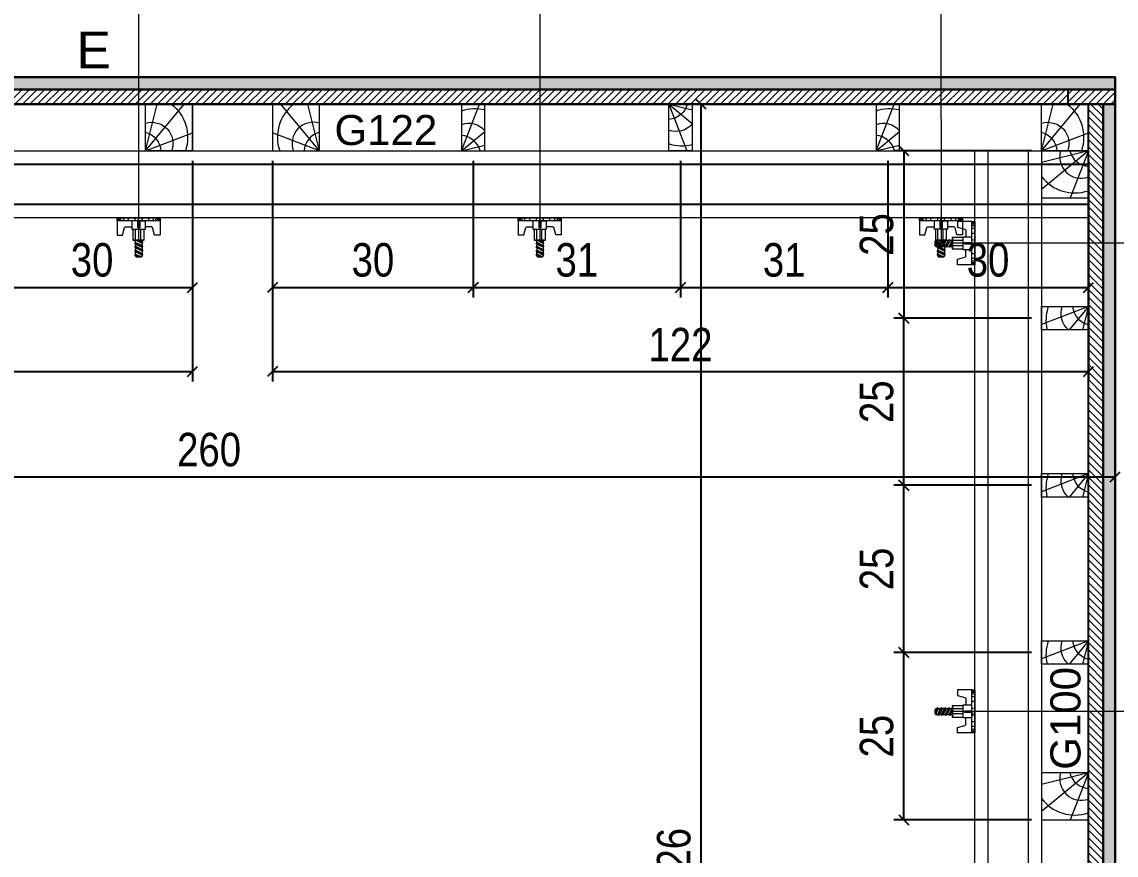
# Model space of a CAD drawing. Extents: x 2949 to 9203, y -16089 to 12527.
# Drawn here: x 6605.4 to 6932.7, y -6340.7 to -6091.6 of the extents above; entities that cross this region are included whole.
import ezdxf
from ezdxf.enums import TextEntityAlignment as Align

# ---------------------------------------------------------------- set-up
doc = ezdxf.new("R2010")
doc.units = 0
for name, color, linetype, lineweight in [('CONCRETO', 251, 'Continuous', 25), ('Hachura', 251, 'Continuous', 9), ('Madeira', 126, 'Continuous', 18), ('Perfil Metálico', 224, 'Continuous', 18), ('Texto Seção', 7, 'Continuous', 15)]:
    doc.layers.add(name, color=color, linetype=linetype, lineweight=lineweight)
for name, color, linetype in [('COTA', 241, 'Continuous'), ('MEIO_PONT', 93, 'Continuous'), ('Painéis', 200, 'Continuous'), ('SARRAFO', 251, 'Continuous'), ('TEXTO_GERAL', 7, 'Continuous')]:
    doc.layers.add(name, color=color, linetype=linetype)
doc.styles.add('ARIAL', font='arial.ttf')
doc.styles.add('COTA TECNICA 2X', font='techl___.ttf', dxfattribs={"height": 10})
doc.styles.add('SANSSERIF', font='sas_____.pfb')
doc.dimstyles.new('SECAO PILAR', dxfattribs={"dimtxt": 10, "dimasz": 3, "dimexe": 3, "dimexo": 3, "dimgap": 3, "dimtad": 1, "dimdec": 1, "dimlfac": 0.5, "dimzin": 12, "dimdsep": 46, "dimtxsty": 'COTA TECNICA 2X', "dimblk1": 'OBLIQUE', "dimblk2": 'OBLIQUE', "dimsah": 1, "dimcen": 0.9, "dimclrd": 256, "dimclre": 256, "dimclrt": 256, "dimadec": 1, "dimazin": 3, "dimtfac": 1, "dimtdec": 1, "dimtmove": 0, "dimatfit": 3, "dimfxl": 1, "dimtolj": 1, "dimtzin": 12, "dimarcsym": 0})

# ---------------------------------------------------------------- blocks, each defined once
blk = doc.blocks.new('_Oblique')
at = {"color": 0, "linetype": 'ByBlock', "lineweight": -2}
blk.add_line((-0.5, -0.5), (0.5, 0.5), dxfattribs=at)
blk = doc.blocks.new('*D2477')
at = {"layer": 'COTA', "lineweight": -2, "transparency": 16777216}
for p, q in [((6412.4, -6119.16), (6412.4, -6230.65)), ((6932.4, -6119.16), (6932.4, -6230.65)), ((6412.4, -6227.65), (6932.4, -6227.65))]:
    blk.add_line(p, q, dxfattribs=at)
at = {"layer": 'Defpoints', "color": 0, "transparency": 16777216}
for p in [(6412.4, -6116.16), (6932.4, -6116.16), (6932.4, -6227.65)]:
    blk.add_point(p, dxfattribs=at)
at = {"layer": 'COTA', "lineweight": -2, "transparency": 16777216, "xscale": 3, "yscale": 3, "zscale": 3, "rotation": 180}
blk.add_blockref('_Oblique', (6412.4, -6227.65), dxfattribs=at)
at = {"layer": 'COTA', "lineweight": -2, "transparency": 16777216, "xscale": 3, "yscale": 3, "zscale": 3}
blk.add_blockref('_Oblique', (6932.4, -6227.65), dxfattribs=at)
at = {"layer": 'COTA', "transparency": 16777216, "insert": (6661.4, -6219.54), "char_height": 10, "attachment_point": 5, "style": 'COTA TECNICA 2X'}
blk.add_mtext('\\A1;260', dxfattribs=at)
blk = doc.blocks.new('*D2479')
at = {"layer": 'COTA', "lineweight": -2, "transparency": 16777216}
for p, q in [((6929.4, -6116.16), (6805.53, -6116.16)), ((6808.53, -6116.16), (6808.53, -6568.16)), ((6929.4, -6568.16), (6805.53, -6568.16))]:
    blk.add_line(p, q, dxfattribs=at)
at = {"layer": 'Defpoints', "color": 0, "transparency": 16777216}
for p in [(6932.4, -6116.16), (6808.53, -6568.16), (6932.4, -6568.16)]:
    blk.add_point(p, dxfattribs=at)
at = {"layer": 'COTA', "lineweight": -2, "transparency": 16777216, "xscale": 3, "yscale": 3, "zscale": 3}
for p, rotation in [((6808.53, -6116.16), 90), ((6808.53, -6568.16), 270)]:
    blk.add_blockref('_Oblique', p, dxfattribs=dict(at, rotation=rotation))
at = {"layer": 'COTA', "transparency": 16777216, "insert": (6800.43, -6342.16), "char_height": 10, "attachment_point": 5, "rotation": 90, "style": 'COTA TECNICA 2X'}
blk.add_mtext('\\A1;226', dxfattribs=at)
blk = doc.blocks.new('PONTALETE')
at = {"layer": 'Madeira'}
for q in [(2.71, 7), (7, 5.76), (7, 1.74)]:
    blk.add_line((0, 0), q, dxfattribs=at)
blk.add_lwpolyline([(0, 0), (7, 0), (7, 7), (0, 7)], close=True, dxfattribs=at)
for centre, radius, start, end in [((2.04, 0.06), 6.23, 37.2818, 109.0913), ((1.09, 0.9), 3.19, 343.603, 109.9847), ((-0.21, -0.78), 3.09, 14.6322, 86.0383)]:
    blk.add_arc(centre, radius, start, end, dxfattribs=at)
blk = doc.blocks.new('MEIO PONTALETE')
at = {"layer": 'Madeira'}
for q in [(2.71, 7), (3.5, 2.88), (3.5, 0.87)]:
    blk.add_line((0, 0), q, dxfattribs=at)
blk.add_lwpolyline([(0, 0), (3.5, 0), (3.5, 7), (0, 7)], close=True, dxfattribs=at)
for centre, radius, start, end in [((2.04, 0.06), 6.23, 76.4499, 109.0913), ((1.09, 0.9), 3.19, 40.9063, 109.9847), ((-0.21, -0.78), 3.09, 14.6322, 86.0383)]:
    blk.add_arc(centre, radius, start, end, dxfattribs=at)
blk = doc.blocks.new('*D2454')
at = {"layer": 'COTA', "lineweight": -2, "transparency": 16777216}
for p, q in [((6596.4, -6133.16), (6596.4, -6174.03)), ((6656.4, -6133.16), (6656.4, -6174.03)), ((6596.4, -6171.03), (6656.4, -6171.03))]:
    blk.add_line(p, q, dxfattribs=at)
at = {"layer": 'Defpoints', "color": 0, "transparency": 16777216}
for p in [(6596.4, -6130.16), (6656.4, -6130.16), (6656.4, -6171.03)]:
    blk.add_point(p, dxfattribs=at)
at = {"layer": 'COTA', "lineweight": -2, "transparency": 16777216, "xscale": 3, "yscale": 3, "zscale": 3, "rotation": 180}
blk.add_blockref('_Oblique', (6596.4, -6171.03), dxfattribs=at)
at = {"layer": 'COTA', "lineweight": -2, "transparency": 16777216, "xscale": 3, "yscale": 3, "zscale": 3}
blk.add_blockref('_Oblique', (6656.4, -6171.03), dxfattribs=at)
at = {"layer": 'COTA', "transparency": 16777216, "insert": (6626.4, -6162.81), "char_height": 10, "attachment_point": 5, "style": 'COTA TECNICA 2X'}
blk.add_mtext('\\A1;30', dxfattribs=at)
blk = doc.blocks.new('*D2455')
at = {"layer": 'COTA', "lineweight": -2, "transparency": 16777216}
for p, q in [((6412.4, -6133.16), (6412.4, -6199.15)), ((6656.4, -6133.16), (6656.4, -6199.15)), ((6412.4, -6196.15), (6656.4, -6196.15))]:
    blk.add_line(p, q, dxfattribs=at)
at = {"layer": 'Defpoints', "color": 0, "transparency": 16777216}
for p in [(6412.4, -6130.16), (6656.4, -6130.16), (6656.4, -6196.15)]:
    blk.add_point(p, dxfattribs=at)
at = {"layer": 'COTA', "lineweight": -2, "transparency": 16777216, "xscale": 3, "yscale": 3, "zscale": 3, "rotation": 180}
blk.add_blockref('_Oblique', (6412.4, -6196.15), dxfattribs=at)
at = {"layer": 'COTA', "lineweight": -2, "transparency": 16777216, "xscale": 3, "yscale": 3, "zscale": 3}
blk.add_blockref('_Oblique', (6656.4, -6196.15), dxfattribs=at)
at = {"layer": 'COTA', "transparency": 16777216, "insert": (6534.4, -6188.09), "char_height": 10, "attachment_point": 5, "style": 'COTA TECNICA 2X'}
blk.add_mtext('\\A1;122', dxfattribs=at)
blk = doc.blocks.new('*D2416')
at = {"layer": 'COTA', "lineweight": -2, "transparency": 16777216}
for p, q in [((6680.4, -6133.16), (6680.4, -6174.03)), ((6740.4, -6133.16), (6740.4, -6174.03)), ((6680.4, -6171.03), (6740.4, -6171.03))]:
    blk.add_line(p, q, dxfattribs=at)
at = {"layer": 'Defpoints', "color": 0, "transparency": 16777216}
for p in [(6680.4, -6130.16), (6740.4, -6130.16), (6740.4, -6171.03)]:
    blk.add_point(p, dxfattribs=at)
at = {"layer": 'COTA', "lineweight": -2, "transparency": 16777216, "xscale": 3, "yscale": 3, "zscale": 3, "rotation": 180}
blk.add_blockref('_Oblique', (6680.4, -6171.03), dxfattribs=at)
at = {"layer": 'COTA', "lineweight": -2, "transparency": 16777216, "xscale": 3, "yscale": 3, "zscale": 3}
blk.add_blockref('_Oblique', (6740.4, -6171.03), dxfattribs=at)
at = {"layer": 'COTA', "transparency": 16777216, "insert": (6710.4, -6162.81), "char_height": 10, "attachment_point": 5, "style": 'COTA TECNICA 2X'}
blk.add_mtext('\\A1;30', dxfattribs=at)
blk = doc.blocks.new('*D2417')
at = {"layer": 'COTA', "lineweight": -2, "transparency": 16777216}
for p, q in [((6740.4, -6133.16), (6740.4, -6174.03)), ((6802.4, -6133.16), (6802.4, -6174.03)), ((6740.4, -6171.03), (6802.4, -6171.03))]:
    blk.add_line(p, q, dxfattribs=at)
at = {"layer": 'Defpoints', "color": 0, "transparency": 16777216}
for p in [(6740.4, -6130.16), (6802.4, -6130.16), (6802.4, -6171.03)]:
    blk.add_point(p, dxfattribs=at)
at = {"layer": 'COTA', "lineweight": -2, "transparency": 16777216, "xscale": 3, "yscale": 3, "zscale": 3, "rotation": 180}
blk.add_blockref('_Oblique', (6740.4, -6171.03), dxfattribs=at)
at = {"layer": 'COTA', "lineweight": -2, "transparency": 16777216, "xscale": 3, "yscale": 3, "zscale": 3}
blk.add_blockref('_Oblique', (6802.4, -6171.03), dxfattribs=at)
at = {"layer": 'COTA', "transparency": 16777216, "insert": (6771.4, -6162.81), "char_height": 10, "attachment_point": 5, "style": 'COTA TECNICA 2X'}
blk.add_mtext('\\A1;31', dxfattribs=at)
blk = doc.blocks.new('*D2418')
at = {"layer": 'COTA', "lineweight": -2, "transparency": 16777216}
for p, q in [((6802.4, -6133.16), (6802.4, -6174.03)), ((6864.4, -6133.16), (6864.4, -6174.03)), ((6802.4, -6171.03), (6864.4, -6171.03))]:
    blk.add_line(p, q, dxfattribs=at)
at = {"layer": 'Defpoints', "color": 0, "transparency": 16777216}
for p in [(6802.4, -6130.16), (6864.4, -6130.16), (6864.4, -6171.03)]:
    blk.add_point(p, dxfattribs=at)
at = {"layer": 'COTA', "lineweight": -2, "transparency": 16777216, "xscale": 3, "yscale": 3, "zscale": 3, "rotation": 180}
blk.add_blockref('_Oblique', (6802.4, -6171.03), dxfattribs=at)
at = {"layer": 'COTA', "lineweight": -2, "transparency": 16777216, "xscale": 3, "yscale": 3, "zscale": 3}
blk.add_blockref('_Oblique', (6864.4, -6171.03), dxfattribs=at)
at = {"layer": 'COTA', "transparency": 16777216, "insert": (6833.4, -6162.81), "char_height": 10, "attachment_point": 5, "style": 'COTA TECNICA 2X'}
blk.add_mtext('\\A1;31', dxfattribs=at)
blk = doc.blocks.new('*D2419')
at = {"layer": 'COTA', "lineweight": -2, "transparency": 16777216}
for p, q in [((6864.4, -6133.16), (6864.4, -6174.03)), ((6924.4, -6133.16), (6924.4, -6174.03)), ((6864.4, -6171.03), (6924.4, -6171.03))]:
    blk.add_line(p, q, dxfattribs=at)
at = {"layer": 'Defpoints', "color": 0, "transparency": 16777216}
for p in [(6864.4, -6130.16), (6924.4, -6130.16), (6924.4, -6171.03)]:
    blk.add_point(p, dxfattribs=at)
at = {"layer": 'COTA', "lineweight": -2, "transparency": 16777216, "xscale": 3, "yscale": 3, "zscale": 3, "rotation": 180}
blk.add_blockref('_Oblique', (6864.4, -6171.03), dxfattribs=at)
at = {"layer": 'COTA', "lineweight": -2, "transparency": 16777216, "xscale": 3, "yscale": 3, "zscale": 3}
blk.add_blockref('_Oblique', (6924.4, -6171.03), dxfattribs=at)
at = {"layer": 'COTA', "transparency": 16777216, "insert": (6894.4, -6162.81), "char_height": 10, "attachment_point": 5, "style": 'COTA TECNICA 2X'}
blk.add_mtext('\\A1;30', dxfattribs=at)
blk = doc.blocks.new('*D2420')
at = {"layer": 'COTA', "lineweight": -2, "transparency": 16777216}
for p, q in [((6680.4, -6133.16), (6680.4, -6199.15)), ((6924.4, -6133.16), (6924.4, -6199.15)), ((6680.4, -6196.15), (6924.4, -6196.15))]:
    blk.add_line(p, q, dxfattribs=at)
at = {"layer": 'Defpoints', "color": 0, "transparency": 16777216}
for p in [(6680.4, -6130.16), (6924.4, -6130.16), (6924.4, -6196.15)]:
    blk.add_point(p, dxfattribs=at)
at = {"layer": 'COTA', "lineweight": -2, "transparency": 16777216, "xscale": 3, "yscale": 3, "zscale": 3, "rotation": 180}
blk.add_blockref('_Oblique', (6680.4, -6196.15), dxfattribs=at)
at = {"layer": 'COTA', "lineweight": -2, "transparency": 16777216, "xscale": 3, "yscale": 3, "zscale": 3}
blk.add_blockref('_Oblique', (6924.4, -6196.15), dxfattribs=at)
at = {"layer": 'COTA', "transparency": 16777216, "insert": (6802.4, -6188.09), "char_height": 10, "attachment_point": 5, "style": 'COTA TECNICA 2X'}
blk.add_mtext('\\A1;122', dxfattribs=at)
blk = doc.blocks.new('*D2460')
at = {"layer": 'COTA', "linetype": 'ByBlock', "lineweight": -2, "transparency": 16777216}
for p, q in [((6907.4, -6280.16), (6866.2, -6280.16)), ((6869.2, -6330.16), (6869.2, -6280.16)), ((6907.4, -6330.16), (6866.2, -6330.16))]:
    blk.add_line(p, q, dxfattribs=at)
at = {"layer": 'Defpoints', "color": 0, "linetype": 'ByBlock', "transparency": 16777216}
for p in [(6869.2, -6280.16), (6910.4, -6280.16), (6910.4, -6330.16)]:
    blk.add_point(p, dxfattribs=at)
at = {"layer": 'COTA', "linetype": 'ByBlock', "lineweight": -2, "transparency": 16777216, "xscale": 3, "yscale": 3, "zscale": 3}
for p, rotation in [((6869.2, -6280.16), 90), ((6869.2, -6330.16), 270)]:
    blk.add_blockref('_Oblique', p, dxfattribs=dict(at, rotation=rotation))
at = {"layer": 'COTA', "linetype": 'ByBlock', "transparency": 16777216, "insert": (6861.09, -6305.16), "char_height": 10, "attachment_point": 5, "rotation": 90, "style": 'COTA TECNICA 2X'}
blk.add_mtext('\\A1;25', dxfattribs=at)
blk = doc.blocks.new('*D2461')
at = {"layer": 'COTA', "linetype": 'ByBlock', "lineweight": -2, "transparency": 16777216}
for p, q in [((6907.4, -6230.16), (6866.2, -6230.16)), ((6869.2, -6280.16), (6869.2, -6230.16)), ((6907.4, -6280.16), (6866.2, -6280.16))]:
    blk.add_line(p, q, dxfattribs=at)
at = {"layer": 'Defpoints', "color": 0, "linetype": 'ByBlock', "transparency": 16777216}
for p in [(6869.2, -6230.16), (6910.4, -6230.16), (6910.4, -6280.16)]:
    blk.add_point(p, dxfattribs=at)
at = {"layer": 'COTA', "linetype": 'ByBlock', "lineweight": -2, "transparency": 16777216, "xscale": 3, "yscale": 3, "zscale": 3}
for p, rotation in [((6869.2, -6230.16), 90), ((6869.2, -6280.16), 270)]:
    blk.add_blockref('_Oblique', p, dxfattribs=dict(at, rotation=rotation))
at = {"layer": 'COTA', "linetype": 'ByBlock', "transparency": 16777216, "insert": (6861.09, -6255.16), "char_height": 10, "attachment_point": 5, "rotation": 90, "style": 'COTA TECNICA 2X'}
blk.add_mtext('\\A1;25', dxfattribs=at)
blk = doc.blocks.new('*D2462')
at = {"layer": 'COTA', "linetype": 'ByBlock', "lineweight": -2, "transparency": 16777216}
for p, q in [((6907.4, -6180.16), (6866.2, -6180.16)), ((6869.2, -6230.16), (6869.2, -6180.16)), ((6907.4, -6230.16), (6866.2, -6230.16))]:
    blk.add_line(p, q, dxfattribs=at)
at = {"layer": 'Defpoints', "color": 0, "linetype": 'ByBlock', "transparency": 16777216}
for p in [(6869.2, -6180.16), (6910.4, -6180.16), (6910.4, -6230.16)]:
    blk.add_point(p, dxfattribs=at)
at = {"layer": 'COTA', "linetype": 'ByBlock', "lineweight": -2, "transparency": 16777216, "xscale": 3, "yscale": 3, "zscale": 3}
for p, rotation in [((6869.2, -6180.16), 90), ((6869.2, -6230.16), 270)]:
    blk.add_blockref('_Oblique', p, dxfattribs=dict(at, rotation=rotation))
at = {"layer": 'COTA', "linetype": 'ByBlock', "transparency": 16777216, "insert": (6861.09, -6205.16), "char_height": 10, "attachment_point": 5, "rotation": 90, "style": 'COTA TECNICA 2X'}
blk.add_mtext('\\A1;25', dxfattribs=at)
blk = doc.blocks.new('*D2463')
at = {"layer": 'COTA', "linetype": 'ByBlock', "lineweight": -2, "transparency": 16777216}
for p, q in [((6907.4, -6130.16), (6866.2, -6130.16)), ((6869.2, -6130.16), (6869.2, -6180.16)), ((6907.4, -6180.16), (6866.2, -6180.16))]:
    blk.add_line(p, q, dxfattribs=at)
at = {"layer": 'Defpoints', "color": 0, "linetype": 'ByBlock', "transparency": 16777216}
for p in [(6910.4, -6130.16), (6869.2, -6180.16), (6910.4, -6180.16)]:
    blk.add_point(p, dxfattribs=at)
at = {"layer": 'COTA', "linetype": 'ByBlock', "lineweight": -2, "transparency": 16777216, "xscale": 3, "yscale": 3, "zscale": 3}
for p, rotation in [((6869.2, -6130.16), 90), ((6869.2, -6180.16), 270)]:
    blk.add_blockref('_Oblique', p, dxfattribs=dict(at, rotation=rotation))
at = {"layer": 'COTA', "linetype": 'ByBlock', "transparency": 16777216, "insert": (6861.09, -6155.16), "char_height": 10, "attachment_point": 5, "rotation": 90, "style": 'COTA TECNICA 2X'}
blk.add_mtext('\\A1;25', dxfattribs=at)
blk = doc.blocks.new('C')
at = {"layer": 'Hachura', "color": 0}
for p, q in [((0, 3.22), (0, -3.22)), ((0.45, 3.22), (0, 3.22)), ((0.46, 3.16), (0, 3.16)), ((0.46, 3.05), (0, 3.05)), ((0.46, 2.88), (0, 2.88)), ((0, 2.75), (0, -1.16)), ((0.46, 2.65), (0, 2.65)), ((0.46, 2.23), (0, 2.23)), ((0.45, -3.23), (0.45, 3.22)), ((0.45, 3.22), (2.58, 3.22)), ((1.35, 1.94), (1.35, 0.96)), ((2.58, 2.39), (1.47, 2.09)), ((2.58, 3.22), (2.58, 2.39)), ((0.46, 1.51), (0, 1.51)), ((0.39, 0.49), (0.17, 0.49)), ((1.74, 0.97), (0.45, 0.97)), ((1.45, 0.1), (0.45, 0.1)), ((1.74, -0.97), (1.74, 0.97)), ((1.74, 0.97), (1.74, 0.84)), ((1.74, 0.97), (1.74, 0.84)), ((1.74, 0.84), (3.35, 0.84)), ((3.35, 0.45), (1.74, 0.45)), ((3.32, 0.84), (3.32, -0.84)), ((3.35, 0.84), (3.35, -0.84)), ((3.68, 0.45), (3.35, 0.45)), ((3.84, -0.52), (3.35, 0.45)), ((3.35, 0.06), (3.67, -0.57)), ((3.68, 0.45), (4.16, -0.52)), ((3.72, 0.5), (4.25, -0.57)), ((4.37, -0.55), (3.83, 0.53)), ((4.15, 0.45), (3.93, 0.45)), ((4.42, -0.52), (3.93, 0.45)), ((4.15, 0.45), (4.26, 0.45)), ((4.26, 0.45), (4.74, -0.52)), ((4.3, 0.5), (4.83, -0.57)), ((4.95, -0.55), (4.41, 0.53)), ((4.51, 0.45), (4.84, 0.45)), ((5, -0.52), (4.51, 0.45)), ((4.84, 0.45), (5.32, -0.52)), ((4.88, 0.5), (5.41, -0.57)), ((5.53, -0.55), (4.99, 0.53)), ((5.58, -0.52), (5.09, 0.45)), ((5.42, 0.45), (5.09, 0.45)), ((5.58, -0.52), (5.09, 0.45)), ((5.42, 0.45), (5.74, -0.19)), ((5.46, 0.5), (5.74, -0.07)), ((5.74, 0.19), (5.57, 0.53)), ((5.74, 0.32), (5.68, 0.45)), ((5.68, 0.45), (5.74, 0.45)), ((5.74, 0.45), (5.9, 0.29)), ((5.74, 0.45), (5.74, -0.52)), ((5.9, -0.36), (5.9, 0.29)), ((0.45, 0), (0, 0)), ((0.46, -1.52), (0, -1.52)), ((0.08, -0.48), (0.29, -0.48)), ((0.29, -0.48), (0.4, -0.48)), ((0.45, 0), (0.45, -0.97)), ((0.45, -0.16), (1.45, -0.16)), ((0.45, -0.65), (0.45, -0.32)), ((0.45, -3.23), (0.45, -0.65)), ((0.45, -0.97), (1.74, -0.97)), ((1.35, -1.94), (1.35, -0.97)), ((3.35, -0.32), (1.74, -0.32)), ((3.35, -0.84), (1.74, -0.84)), ((3.35, -0.07), (3.58, -0.52)), ((3.35, -0.52), (3.58, -0.52)), ((3.84, -0.52), (4.16, -0.52)), ((4.42, -0.52), (4.74, -0.52)), ((4.63, -0.52), (4.74, -0.52)), ((5, -0.52), (5.32, -0.52)), ((5.58, -0.52), (5.74, -0.52)), ((5.74, -0.52), (5.9, -0.36)), ((5.74, -0.52), (5.74, -0.52)), ((0.46, -2.23), (0, -2.23)), ((0.46, -2.65), (0, -2.65)), ((0.46, -2.88), (0, -2.88)), ((0.46, -3.05), (0, -3.05)), ((0.46, -3.16), (0, -3.16)), ((0, -3.22), (2.57, -3.22)), ((2.58, -2.39), (1.47, -2.1)), ((2.58, -3.23), (2.58, -2.39))]:
    blk.add_line(p, q, dxfattribs=at)
for centre, radius, start, end in [((1.52, 1.94), 0.161, 104.7436, 180), ((1.44, -0.03), 0.129, 272.695, 87.305), ((3.81, 0.39), 0.143, 25.5688, 154.4312), ((4.39, 0.39), 0.143, 25.5688, 154.4312), ((4.97, 0.39), 0.143, 25.5688, 154.4312), ((5.55, 0.39), 0.143, 25.5688, 154.4312), ((0.17, -0.37), 0.174, 221.744, 317.8592), ((3.71, -0.4), 0.174, 222.1408, 318.256), ((4.29, -0.4), 0.174, 222.1408, 318.256), ((4.87, -0.4), 0.174, 222.1408, 318.256), ((5.45, -0.4), 0.174, 222.1408, 318.256), ((5.61, -0.4), 0.174, 317.8592, 318.256), ((1.52, -1.94), 0.161, 180, 255.2564)]:
    blk.add_arc(centre, radius, start, end, dxfattribs=at)
blk = doc.blocks.new('*D2469')
at = {"layer": 'COTA', "linetype": 'ByBlock', "lineweight": -2, "transparency": 16777216}
for p, q in [((6880.37, -6013.33), (6880.37, -5975.56)), ((6992.44, -6565.16), (6992.44, -5975.56)), ((6880.37, -5978.56), (6992.44, -5978.56))]:
    blk.add_line(p, q, dxfattribs=at)
at = {"layer": 'Defpoints', "color": 0, "linetype": 'ByBlock', "transparency": 16777216}
for p in [(6992.44, -5978.56), (6880.37, -6016.33), (6992.44, -6568.16)]:
    blk.add_point(p, dxfattribs=at)
at = {"layer": 'COTA', "linetype": 'ByBlock', "lineweight": -2, "transparency": 16777216, "xscale": 3, "yscale": 3, "zscale": 3, "rotation": 180}
blk.add_blockref('_Oblique', (6880.37, -5978.56), dxfattribs=at)
at = {"layer": 'COTA', "linetype": 'ByBlock', "lineweight": -2, "transparency": 16777216, "xscale": 3, "yscale": 3, "zscale": 3}
blk.add_blockref('_Oblique', (6992.44, -5978.56), dxfattribs=at)
at = {"layer": 'COTA', "linetype": 'ByBlock', "transparency": 16777216, "insert": (6936.41, -5970.45), "char_height": 10, "attachment_point": 5, "style": 'COTA TECNICA 2X'}
blk.add_mtext('\\A1;56', dxfattribs=at)

msp = doc.modelspace()

# ---------------------------------------------------------------- hatches: boundary and pattern name
at = {"layer": 'Hachura'}
h = msp.add_hatch(color=256, dxfattribs=at)
h.dxf.hatch_style = 1
h.paths.add_polyline_path([(6412.4, -6108.16), (6932.4, -6108.16), (6932.4, -6111.76), (6412.4, -6111.76)])
h = msp.add_hatch(dxfattribs=at)
h.set_pattern_fill('ANSI31', color=256, scale=0.5, angle=360, style=0)
h.set_pattern_definition([(45, (16816.764, 16779.6472), (-1.12253202, 1.12253202), [])])
h.paths.add_polyline_path([(6412.4, -6111.76), (6412.4, -6116.16), (6932.4, -6116.16), (6932.4, -6111.76)])
h = msp.add_hatch(dxfattribs=at)
h.set_pattern_fill('ANSI31', color=256, scale=0.5, angle=270, style=0)
h.set_pattern_definition([(315, (30512.6204, -15425.1128), (1.12253202, 1.12253202), [])])
h.paths.add_polyline_path([(6928.8, -6116.16), (6924.4, -6116.16), (6924.4, -6568.16), (6928.8, -6568.16)])
h = msp.add_hatch(color=256, dxfattribs=at)
h.dxf.hatch_style = 1
h.paths.add_polyline_path([(6932.4, -6116.16), (6932.4, -6568.16), (6928.8, -6568.16), (6928.8, -6116.16)])

# ---------------------------------------------------------------- linework, layer by layer
at = {"layer": 'CONCRETO', "color": 2}
msp.add_lwpolyline([(6970.4, -6546.16), (6932.4, -6546.16), (6932.4, -6108.16), (6434.4, -6108.16), (6434.4, -6070.16), (6970.4, -6070.16)], close=True, dxfattribs=at)
at = {"layer": 'Hachura'}
for p, q in [((6640.31, -6017.35), (6640.32, -6157.15)), ((6760.31, -6017.34), (6760.32, -6157.14)), ((6880.31, -6017.33), (6880.32, -6157.13)), ((7023.17, -6157.76), (6883.37, -6157.77)), ((7023.18, -6297.76), (6883.38, -6297.77))]:
    msp.add_line(p, q, dxfattribs=at)
at = {"layer": 'Madeira'}
for points in [[(6412.4, -6116.16), (6412.4, -6130.16), (6656.4, -6130.16), (6656.4, -6116.16)], [(6680.4, -6116.16), (6680.4, -6130.16), (6924.4, -6130.16), (6924.4, -6116.16)], [(6910.4, -6330.16), (6924.4, -6330.16), (6924.4, -6130.16), (6910.4, -6130.16)]]:
    msp.add_lwpolyline(points, close=True, dxfattribs=at)
at = {"layer": 'Painéis'}
for points in [[(6412.4, -6108.16), (6932.4, -6108.16), (6932.4, -6111.76), (6412.4, -6111.76)], [(6932.4, -6116.16), (6932.4, -6568.16), (6928.8, -6568.16), (6928.8, -6116.16)]]:
    msp.add_lwpolyline(points, close=True, dxfattribs=at)
at = {"layer": 'Perfil Metálico'}
for points in [[(6380.46, -6150.16), (6380.46, -6130.16), (6924.4, -6130.16), (6924.4, -6150.16)], [(6890.4, -6130.16), (6910.4, -6130.16), (6910.4, -6592.53), (6890.4, -6592.53)], [(6906.4, -6592.53), (6894.4, -6592.53), (6894.4, -6130.16), (6906.4, -6130.16)]]:
    msp.add_lwpolyline(points, close=True, dxfattribs=at)
at = {"layer": 'SARRAFO'}
msp.add_line((6918.4, -6116.16), (6918.4, -6111.76), dxfattribs=at)
for points in [[(6932.4, -6116.16), (6412.4, -6116.16), (6412.4, -6111.76), (6932.4, -6111.76)], [(6932.4, -6116.16), (6932.4, -6111.76), (6412.4, -6111.76), (6412.4, -6116.16)], [(6928.8, -6116.16), (6928.8, -6568.16), (6924.4, -6568.16), (6924.4, -6116.16)], [(6924.4, -6134.16), (6924.4, -6146.16), (6380.46, -6146.16), (6380.46, -6134.16)]]:
    msp.add_lwpolyline(points, close=True, dxfattribs=at)

# ---------------------------------------------------------------- block references
at = {"layer": 'Hachura', "linetype": 'Continuous', "xscale": -2, "yscale": 2, "zscale": 2, "rotation": 90}
for p in [(6640.31, -6150.16), (6760.31, -6150.14), (6880.31, -6150.13)]:
    msp.add_blockref('C', p, dxfattribs=at)
at = {"layer": 'Hachura', "linetype": 'Continuous', "xscale": -2, "yscale": 2, "zscale": 2}
for p in [(6890.4, -6157.76), (6890.4, -6297.76)]:
    msp.add_blockref('C', p, dxfattribs=at)
at = {"layer": 'Madeira'}
for name, p, xscale, yscale, zscale, rotation in [('PONTALETE', (6642.4, -6130.16), -2, 2, 2, 270), ('PONTALETE', (6694.4, -6130.16), 2, 2, 2, 89.99999999999999), ('MEIO PONTALETE', (6798.9, -6116.16), -1.999999997962732, 1.999999997962732, 1.999999997962732, 180), ('PONTALETE', (6910.4, -6130.16), -2, 2, 2, 270)]:
    msp.add_blockref(name, p, dxfattribs=dict(at, xscale=xscale, yscale=yscale, zscale=zscale, rotation=rotation))
at = {"layer": 'Madeira', "xscale": 1.999999997962732, "yscale": 1.999999997962732, "zscale": 1.999999997962732}
for p in [(6736.9, -6130.16), (6860.9, -6130.16)]:
    msp.add_blockref('MEIO PONTALETE', p, dxfattribs=at)
at = {"layer": 'MEIO_PONT'}
for name, p, xscale, yscale, zscale, rotation in [('PONTALETE', (6924.4, -6130.16), 2, 2, 2, 180), ('MEIO PONTALETE', (6924.4, -6176.66), -1.999999997962732, 1.999999997962732, 1.999999997962732, 90), ('MEIO PONTALETE', (6924.4, -6226.66), -1.999999997962732, 1.999999997962732, 1.999999997962732, 90), ('MEIO PONTALETE', (6924.4, -6276.66), -1.999999997962732, 1.999999997962732, 1.999999997962732, 90), ('PONTALETE', (6924.4, -6316.16), 2, 2, 2, 180)]:
    msp.add_blockref(name, p, dxfattribs=dict(at, xscale=xscale, yscale=yscale, zscale=zscale, rotation=rotation))

# ---------------------------------------------------------------- texts
at = {"layer": 'Texto Seção', "color": 0, "linetype": 'Continuous', "style": 'SANSSERIF'}
msp.add_text('G100', height=9, rotation=90, dxfattribs=at).set_placement((6917.54, -6315.22), align=Align.MIDDLE_LEFT)
at = {"layer": 'TEXTO_GERAL', "style": 'ARIAL'}
msp.add_text('E', height=11, dxfattribs=at).set_placement((6626.88, -6100.02), align=Align.MIDDLE_CENTER)
at = {"layer": 'TEXTO_GERAL', "color": 0, "linetype": 'Continuous', "style": 'SANSSERIF'}
msp.add_text('G122', height=9, dxfattribs=at).set_placement((6698.9, -6123.92), align=Align.MIDDLE_LEFT)

# ---------------------------------------------------------------- dimensions: what is measured, and where the dimension line sits
at = {"layer": 'COTA', "linetype": 'ByBlock'}
dim = msp.add_linear_dim(base=(6992.44, -5978.56), p1=(6880.37, -6016.33), p2=(6992.44, -6568.16), dimstyle='SECAO PILAR', override={"dimtmove": 1}, dxfattribs=at)
dim.commit()
dim.dimension.update_dxf_attribs({"geometry": '*D2469', "text_midpoint": (6936.41, -5970.45)})
at = {"layer": 'COTA'}
dim = msp.add_linear_dim(base=(6932.4, -6227.65), p1=(6412.4, -6116.16), p2=(6932.4, -6116.16), dimstyle='SECAO PILAR', dxfattribs=at)
dim.commit()
dim.dimension.update_dxf_attribs({"geometry": '*D2477', "text_midpoint": (6661.4, -6227.65), "dimtype": 160})
dim = msp.add_linear_dim(base=(6808.53, -6568.16), p1=(6932.4, -6116.16), p2=(6932.4, -6568.16), angle=90, dimstyle='SECAO PILAR', dxfattribs=at)
dim.commit()
dim.dimension.update_dxf_attribs({"geometry": '*D2479', "text_midpoint": (6800.43, -6342.16)})
for base, p1, p2, picture, middle in [((6656.4, -6196.15), (6412.4, -6130.16), (6656.4, -6130.16), '*D2455', (6534.4, -6188.09)), ((6656.4, -6171.03), (6596.4, -6130.16), (6656.4, -6130.16), '*D2454', (6626.4, -6162.81)), ((6740.4, -6171.03), (6680.4, -6130.16), (6740.4, -6130.16), '*D2416', (6710.4, -6162.81)), ((6924.4, -6196.15), (6680.4, -6130.16), (6924.4, -6130.16), '*D2420', (6802.4, -6188.09)), ((6802.4, -6171.03), (6740.4, -6130.16), (6802.4, -6130.16), '*D2417', (6771.4, -6162.81)), ((6864.4, -6171.03), (6802.4, -6130.16), (6864.4, -6130.16), '*D2418', (6833.4, -6162.81)), ((6924.4, -6171.03), (6864.4, -6130.16), (6924.4, -6130.16), '*D2419', (6894.4, -6162.81))]:
    dim = msp.add_linear_dim(base=base, p1=p1, p2=p2, dimstyle='SECAO PILAR', dxfattribs=at)
    dim.commit()
    dim.dimension.update_dxf_attribs({"geometry": picture, "text_midpoint": middle})
at = {"layer": 'COTA', "linetype": 'ByBlock'}
for base, p1, p2, picture, middle in [((6869.2, -6180.16), (6910.4, -6130.16), (6910.4, -6180.16), '*D2463', (6861.09, -6155.16)), ((6869.2, -6180.16), (6910.4, -6230.16), (6910.4, -6180.16), '*D2462', (6861.09, -6205.16)), ((6869.2, -6230.16), (6910.4, -6280.16), (6910.4, -6230.16), '*D2461', (6861.09, -6255.16)), ((6869.2, -6280.16), (6910.4, -6330.16), (6910.4, -6280.16), '*D2460', (6861.09, -6305.16))]:
    dim = msp.add_linear_dim(base=base, p1=p1, p2=p2, angle=90, dimstyle='SECAO PILAR', override={"dimtmove": 1}, dxfattribs=at)
    dim.commit()
    dim.dimension.update_dxf_attribs({"geometry": picture, "text_midpoint": middle})

doc.saveas('drawing.dxf')
